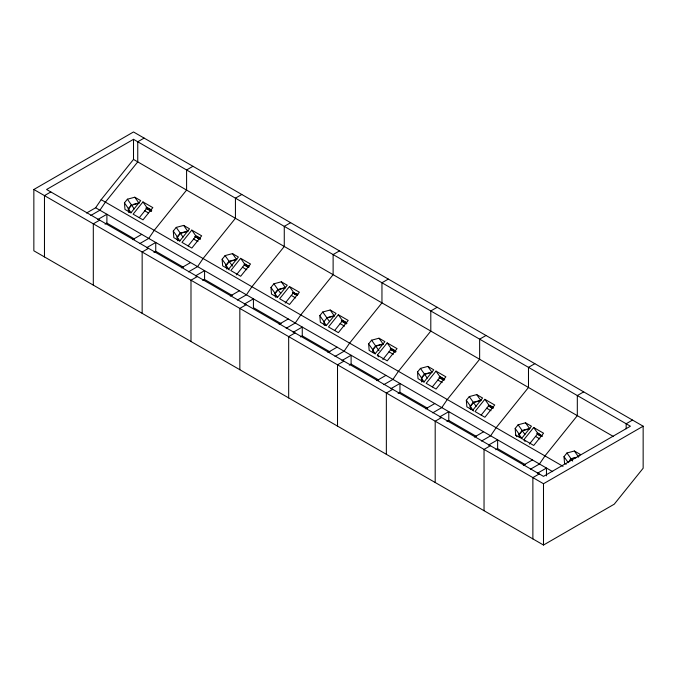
<?xml version="1.0" encoding="UTF-8"?>
<svg xmlns="http://www.w3.org/2000/svg" width="677" height="677" viewBox="0 0 677 677"><rect width="100%" height="100%" fill="white"/><g stroke="black" fill="none" stroke-linecap="round" stroke-linejoin="round"><path stroke-width="1.02" d="M86.563 213.01L95.643 207.763L101.152 199.673L133.504 159.425L133.504 139.318L46.595 189.492L543.496 476.38L630.405 426.205L133.504 139.318M124.441 202.88L127.394 199.207L134.799 197.219L140.714 200.629L130.881 212.866L124.974 209.447L124.441 202.88L128.647 208.863L128.943 212.612M128.503 211.757L128.266 208.829L131.414 204.903M128.647 208.863L131.6 205.19L139.005 203.202L134.799 197.219M142.957 201.924L133.124 214.16L143.008 219.864L152.833 207.627L142.957 201.924L147.163 207.907L151.648 210.505M139.293 217.689L147.163 207.907M173.278 231.077L176.232 227.404L183.645 225.416L189.552 228.826L179.718 241.063L173.811 237.644L173.278 231.077L177.484 237.06L177.789 240.817M177.34 239.954L177.103 237.026L180.26 233.1L187.978 231.026M177.484 237.06L180.437 233.387L187.851 231.399L183.645 225.416M191.794 230.121L181.961 242.358L191.845 248.061L201.678 235.833L191.794 230.121L196 236.104L200.494 238.702M188.138 245.886L196 236.104M222.124 259.274L225.077 255.601L232.482 253.613L238.397 257.032L228.564 269.26L222.657 265.849L222.124 259.274L226.33 265.257L226.626 269.014M226.101 267.178L225.949 265.223L229.097 261.297L236.815 259.232M226.33 265.257L229.283 261.584L236.688 259.596L232.482 253.613M240.64 258.326L230.806 270.555L240.69 276.258L250.515 264.03L240.64 258.326L244.846 264.301L248.434 266.383M236.324 274.904L244.846 264.301M270.961 287.471L273.914 283.798L281.327 281.81L287.234 285.229L277.401 297.457L271.494 294.046L270.961 287.471L275.167 293.454L275.471 297.211M277.942 289.494L274.786 293.42L277.587 297.406M275.167 293.454L278.12 289.781L285.533 287.793L281.327 281.81M289.477 286.523L279.643 298.752L289.528 304.455L299.361 292.227L289.477 286.523L293.683 292.506L297.279 294.58M285.161 303.101L293.683 292.506M319.806 315.677L322.76 311.995L330.164 310.015L336.08 313.426L326.246 325.654L320.339 322.244L319.806 315.677L324.004 321.651L324.308 325.409M324.004 321.651L326.966 317.978L334.37 315.99L330.164 310.015M338.322 314.72L328.489 326.949L338.373 332.652L348.198 320.424L338.322 314.72L342.528 320.703L347.013 323.293M334.658 330.486L342.528 320.703M368.643 343.874L371.597 340.192L379.01 338.212L384.917 341.623L375.083 353.851L369.177 350.441L368.643 343.874L372.849 349.857L373.078 352.666M374.99 346.675L372.468 349.814L375.27 353.8M372.849 349.857L375.803 346.175L383.216 344.195L379.01 338.212M377.326 355.146L387.159 342.917L397.044 348.621L387.21 360.849L377.326 355.146L378.528 356.855M382.843 359.495L391.365 348.9L387.159 342.917M417.489 372.071L420.442 368.39L427.847 366.409L433.762 369.82L423.929 382.048L418.014 378.638L417.489 372.071L421.686 378.054L421.991 381.803M424.462 374.085L421.306 378.011L424.115 382.006M421.686 378.054L424.648 374.373L432.053 372.392L427.847 366.409M436.005 371.114L426.171 383.343L436.047 389.047L445.881 376.818L436.005 371.114L440.202 377.097L444.696 379.687M432.341 386.88L440.202 377.097M466.326 400.268L469.279 396.595L476.693 394.606L482.599 398.017L472.766 410.245L466.859 406.835L466.326 400.268L470.532 406.251L470.76 409.06M470.388 409.145L470.151 406.208L473.308 402.29L481.025 400.217M470.532 406.251L473.485 402.57L480.898 400.589L476.693 394.606M484.842 399.312L475.009 411.54L484.893 417.252L494.726 405.015L484.842 399.312L489.048 405.295L493.541 407.884M481.186 415.077L489.048 405.295M515.172 428.465L518.125 424.792L525.53 422.803L531.445 426.214L521.612 438.451L515.696 435.032L515.172 428.465L519.369 434.448L519.597 437.266M519.225 437.342L518.988 434.414L522.145 430.487L529.863 428.414M519.369 434.448L522.331 430.775L529.736 428.786L525.53 422.803M523.854 439.745L533.688 427.509L543.563 433.212L533.73 445.449L523.854 439.745L525.056 441.455M529.372 444.095L537.885 433.492L533.688 427.509M566.226 464.21L564.542 463.237L564.009 456.662L566.962 452.989L574.375 451L580.282 454.419L578.319 456.865M569.729 460.25L570.99 458.684M568.807 461.909L571.168 458.972L576.728 457.483M33.85 189.492L133.504 131.964L643.15 426.205L643.15 468.23L614.234 504.196L543.496 545.036L33.85 250.795L33.85 189.492L543.496 483.733L643.15 426.205M50.834 191.946L44.47 195.628L44.47 256.93M144.125 138.091L137.753 141.772L137.753 161.879L105.4 202.127L99.891 210.217L90.811 215.464M97.767 219.534L106.898 214.262L106.898 223.088L134.579 239.074M99.68 220.143L93.308 223.825L93.308 285.127M192.962 166.288L186.59 169.969L186.59 190.076L154.238 230.324L148.737 238.414L139.648 243.661M105.07 224.146L106.898 223.088M132.59 239.641L141.721 234.369M146.604 247.731L155.744 242.459L155.744 251.285L183.425 267.271M148.517 248.341L142.153 252.022L142.153 313.324M241.807 194.485L235.435 198.166L235.435 218.273L203.083 258.521L197.574 266.611L188.494 271.858M153.916 252.343L155.744 251.285M181.428 267.838L190.567 262.566M195.45 275.928L204.581 270.656L204.581 279.483L232.262 295.468M197.362 276.546L190.99 280.219L190.99 341.521M290.645 222.682L284.272 226.363L284.272 246.479L251.92 286.726L246.411 294.808L237.331 300.055M202.753 280.54L204.581 279.483M230.273 296.035L239.404 290.763M244.287 304.134L253.426 298.853L253.426 307.68L281.107 323.665M246.2 304.743L239.836 308.416L239.836 369.718M339.482 250.888L333.118 254.56L333.118 274.676L300.766 314.923L295.257 323.005L286.176 328.252M279.11 324.241L288.25 318.96M293.133 332.331L302.264 327.05L302.264 335.885L329.944 351.862M295.045 332.94L288.673 336.613L288.673 397.915M388.327 279.085L381.955 282.758L381.955 302.873L349.603 343.121L344.094 351.211L335.013 356.449M300.436 336.934L302.264 335.885M327.956 352.438L337.087 347.157M341.97 360.528L351.109 355.256L351.109 364.082L378.79 380.059M343.882 361.137L337.518 364.818L337.518 426.112M437.164 307.282L430.8 310.955L430.8 331.07L398.44 371.318L392.939 379.408L383.851 384.646M349.281 365.131L351.109 364.082M376.793 380.635L385.932 375.363M390.815 388.725L399.946 383.453L399.946 392.279L427.627 408.256M392.728 389.334L386.355 393.015L386.355 454.318M486.01 335.479L479.638 339.16L479.638 359.267L447.285 399.515L441.776 407.605L432.696 412.852M398.118 393.337L399.946 392.279M425.638 408.832L434.769 403.56M439.652 416.922L448.783 411.65L448.783 420.476L476.473 436.462M441.565 417.531L435.193 421.212L435.193 482.515M534.847 363.676L528.483 367.357L528.483 387.464L496.123 427.712L490.622 435.802L481.533 441.049M446.964 421.534L448.783 420.476M474.475 437.029L483.615 431.757M488.489 445.119L497.629 439.847L497.629 448.673L525.31 464.659M490.41 445.728L484.038 449.41L484.038 510.712M583.692 391.873L577.32 395.554L577.32 415.661L544.968 455.909L539.459 463.999L530.379 469.246M495.801 449.731L497.629 448.673M523.321 465.226L532.452 459.954M537.335 473.316L546.466 468.044L546.466 475.889M539.247 473.925L532.875 477.607L532.875 538.909M632.53 420.07L626.166 423.751L626.166 428.778M133.344 204.386L139.132 202.829M278.907 289.231L285.66 287.429M326.779 317.691L334.497 315.626M375.625 345.888L383.343 343.823M425.427 373.831L429.286 372.799M571.955 458.422L575.814 457.39M133.504 159.425L613.497 436.555M147.036 207.39L151.42 209.929M196.753 236.095L199.385 237.619M244.71 263.785L249.102 266.323M296.188 293.505L297.948 294.52M342.393 320.187L345.905 322.21M392.118 348.892L395.622 350.914M440.075 376.581L443.587 378.604M489.801 405.286L492.433 406.809M537.758 432.975L539.518 433.991M391.365 348.9L395.859 351.49M537.885 433.492L542.379 436.09M146.664 207.89L151.716 210.801M195.509 236.087L199.715 238.516M244.346 264.292L248.552 266.713M293.192 292.489L297.398 294.918M342.029 320.686L346.235 323.115M390.874 348.883L395.918 351.795M439.712 377.081L443.917 379.509M488.557 405.278L492.763 407.706M537.394 433.475L541.6 435.903M146.173 207.907L150.379 210.335M195.856 236.586L198.378 238.042M245.539 265.274L248.908 267.212M293.539 292.989L296.907 294.927M342.384 321.186L345.744 323.124M392.068 349.865L395.427 351.812M440.067 377.58L443.427 379.518M488.904 405.777L491.426 407.232M536.903 433.492L541.947 436.403M146.427 208.194L151.47 211.106M195.264 236.391L200.307 239.303M244.109 264.589L248.307 267.017M292.946 292.786L297.152 295.214M341.792 320.983L345.989 323.411M390.629 349.188L394.835 351.608M439.475 377.385L443.672 379.814M488.312 405.582L492.517 408.011M537.157 433.779L541.355 436.208M145.936 208.203L150.979 211.122M194.773 236.408L198.979 238.829M244.456 265.088L247.824 267.034M292.456 292.803L296.661 295.231M341.301 321L346.345 323.911M390.138 349.197L395.182 352.108M438.984 377.394L444.027 380.313M488.659 406.082L492.864 408.51M537.504 434.279L540.864 436.216M144.743 210.809L148.246 212.832M193.58 239.006L197.972 241.537M242.425 267.203L246.809 269.734M291.262 295.4L295.654 297.939M340.108 323.598L344.491 326.136M388.945 351.795L393.337 354.333M437.791 380L442.174 382.53M486.628 408.197L491.02 410.727M535.465 436.394L539.857 438.924M101.152 199.673L563.052 466.351M95.643 207.763L552.72 471.657M574.375 451L578.581 456.983M566.962 452.989L572.674 461.079M564.009 456.662L568.215 462.645M518.125 424.792L524.954 434.473M518.988 434.414L522.356 439.195M515.696 435.032L516.898 436.741M469.279 396.595L476.109 406.276M470.151 406.208L473.511 410.998M420.442 368.39L427.272 378.079M371.597 340.192L378.985 350.678M322.76 311.995L329.589 321.677M324.19 322.413L326.432 325.603M273.914 283.798L280.743 293.479M225.077 255.601L232.465 266.078M225.949 265.223L229.308 270.005M176.232 227.404L183.061 237.085M177.103 237.026L179.904 241.012M127.394 199.207L134.224 208.888M128.266 208.829L131.067 212.815M421.466 379.966L421.627 381.921M543.496 483.733L543.496 545.036"/></g></svg>
